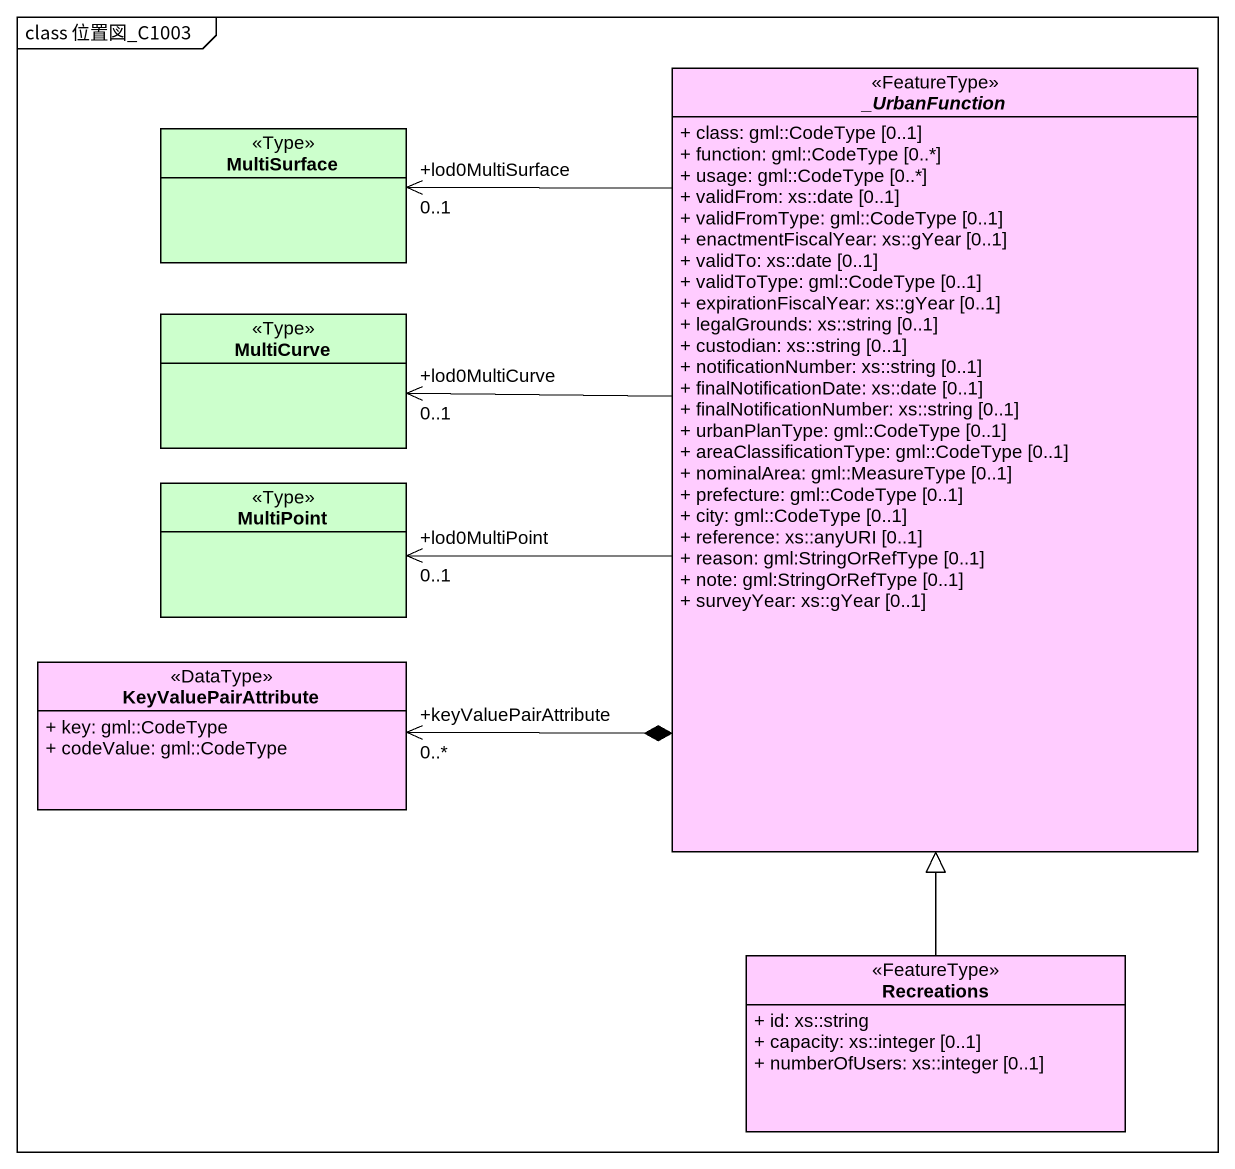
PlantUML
@startuml
mainframe class 位置図_C1003
hide circle
hide empty members
skinparam classAttributeIconSize 0
abstract class "_UrbanFunction" as UrbanFunction <<FeatureType>> #FFCCFF {
  + class: gml::CodeType [0..1]
  + function: gml::CodeType [0..*]
  + usage: gml::CodeType [0..*]
  + validFrom: xs::date [0..1]
  + validFromType: gml::CodeType [0..1]
  + enactmentFiscalYear: xs::gYear [0..1]
  + validTo: xs::date [0..1]
  + validToType: gml::CodeType [0..1]
  + expirationFiscalYear: xs::gYear [0..1]
  + legalGrounds: xs::string [0..1]
  + custodian: xs::string [0..1]
  + notificationNumber: xs::string [0..1]
  + finalNotificationDate: xs::date [0..1]
  + finalNotificationNumber: xs::string [0..1]
  + urbanPlanType: gml::CodeType [0..1]
  + areaClassificationType: gml::CodeType [0..1]
  + nominalArea: gml::MeasureType [0..1]
  + prefecture: gml::CodeType [0..1]
  + city: gml::CodeType [0..1]
  + reference: xs::anyURI [0..1]
  + reason: gml:StringOrRefType [0..1]
  + note: gml:StringOrRefType [0..1]
  + surveyYear: xs::gYear [0..1]
}
class MultiSurface <<Type>> #CCFFCC
class MultiCurve <<Type>> #CCFFCC
class MultiPoint <<Type>> #CCFFCC
class KeyValuePairAttribute <<DataType>> #FFCCFF {
  + key: gml::CodeType
  + codeValue: gml::CodeType
}
class Recreations <<FeatureType>> #FFCCFF {
  + id: xs::string
  + capacity: xs::integer [0..1]
  + numberOfUsers: xs::integer [0..1]
}
MultiSurface "+lod0MultiSurface\n0..1" <-right- UrbanFunction
MultiCurve "+lod0MultiCurve\n0..1" <-right- UrbanFunction
MultiPoint "+lod0MultiPoint\n0..1" <-right- UrbanFunction
KeyValuePairAttribute "+keyValuePairAttribute\n0..*" <-right-* UrbanFunction
Recreations -up-|> UrbanFunction
@enduml
